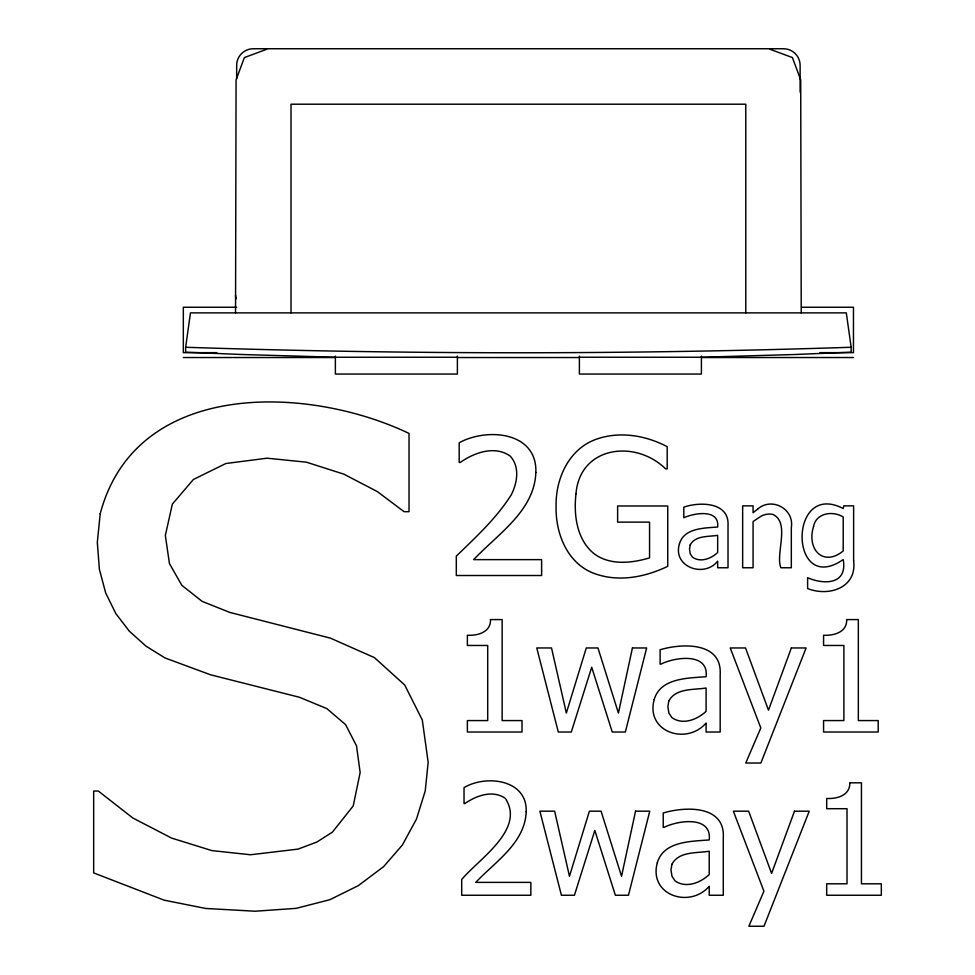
<?xml version="1.0" encoding="UTF-8"?>
<svg xmlns="http://www.w3.org/2000/svg" width="975" height="975" viewBox="0 0 975 975"><rect width="100%" height="100%" fill="white"/><g stroke="black" fill="none" stroke-linecap="round" stroke-linejoin="round"><path stroke-width="1.46" d="M457.385 357.24L335.376 357.24L241.093 354.473L185.64 352.182L185.64 347.258L190.466 312.878L846.312 312.878L851.151 347.258L851.151 352.182L795.685 354.473L701.403 357.24L579.394 357.24M266.699 49.274L244.372 57.574L236.072 79.901L235.548 312.878M236.657 307.247L183.324 307.247L183.324 352.658L216.828 352.658M801.608 307.247L853.466 307.247L853.466 352.658L819.951 352.658M185.64 347.258C407.379 354.595 629.411 354.595 851.151 347.258M183.324 357.533L335.619 357.533M457.47 357.533L579.308 357.533M701.159 357.533L853.466 357.533M770.079 49.274L792.407 57.574L800.707 79.901L801.231 312.878M800.122 92.162L800.122 65.386A16.636 16.636 0 0 0 783.486 48.75L253.293 48.75A16.636 16.636 0 0 0 236.657 65.386L236.657 78.829M745.777 312.878L745.777 104.203L291.013 104.203L291.013 312.878M701.403 356.094L701.403 374.059L579.394 374.059L579.394 356.094M457.385 356.094L457.385 374.059L335.376 374.059L335.376 356.094M236.218 298.63A8.799 8.799 0 0 1 235.548 295.267M853.625 560.735C857.147 587.779 828.945 596.98 807.617 588.559L807.617 577.688C824.058 584.939 847.763 584.671 843.204 559.565C789.043 597.005 787.727 479.798 843.204 508.511L843.814 505.854L853.625 505.854L853.625 560.735M575.981 493.85C573.605 515.044 576.652 539.797 594.384 553.958C610.326 565.585 631.727 563.197 649.557 557.871L649.557 522.137L617.626 522.137L617.626 505.988L667.741 505.988L667.741 566.317C645.292 577.066 619.052 582.367 594.982 573.739C567.474 564.098 555.372 533.508 556.091 506.269C555.494 479.237 568.401 449.865 594.982 439.713C618.638 430.792 645.231 435.118 667.193 446.672L667.193 468.865L665.608 468.865C635.505 439.225 579.832 445.904 575.981 493.85M100.218 513.715L97.305 542.393L99.413 569.424L105.727 593.08L115.842 613.592L129.346 631.215L146.018 646.157L165.007 657.954L210.576 674.797L299.398 697.259L326.808 708.569L345.625 724.657L356.521 745.875L360.153 772.541L353.218 805.935L332.414 832.138L316.899 842.034L298.07 849.103L250.526 854.758L211.807 850.59L171.612 838.086L132.807 817.988L98.304 791.03L93.673 791.03L93.673 872.918L164.178 900.169L205.664 908.456L255.145 911.223L296.303 908.334L329.94 899.669L358.3 885.641L383.602 866.653L402.383 845.02L416.459 819.098L425.246 790.871L428.171 762.304L422.309 720.037L404.735 685.035L374.437 657.625L330.44 638.15L229.722 612.398L202.069 601.331L181.837 585.317L169.455 563.599L165.336 535.458L172.356 504.124L193.403 479.481L225.847 463.515L267.04 458.189L306.418 462.187L343.968 474.203L377.325 491.583L404.064 511.68L409.025 511.68L409.025 433.424C307.442 384.906 135.854 379.092 100.218 513.715M654.188 699.55C645.34 731.725 686.327 745.765 706.095 723.06L706.095 732.018L720.172 732.018L720.172 674.517C722.219 641.635 681.952 643.171 660.112 649.764L660.112 664.133L660.94 664.133C674.761 657.138 708.922 652.129 706.095 676.699C687.997 678.21 660.489 677.82 654.188 699.55M679.429 543.855C672.372 566.78 703.987 578.37 717.661 561.173L717.661 567.767L728.02 567.767L728.02 525.415C729.446 501.954 699.733 501.552 683.792 507.183L683.792 517.774C694.102 512.996 719.672 508.56 717.661 527.024C704.328 528.133 684.06 527.853 679.429 543.855M657.308 862.777C648.448 894.953 689.447 908.993 709.215 886.287L709.215 895.245L723.279 895.245L723.279 837.744C725.327 804.862 685.059 806.398 663.232 812.992L663.232 827.361L664.06 827.361C677.881 820.365 712.043 815.356 709.215 839.926C691.117 841.437 663.609 841.047 657.308 862.777M813.577 526.403C806.398 549.205 823.193 567.292 843.204 550.972L843.204 516.994C832.93 510.547 816.16 512.813 813.577 526.403M535.86 472.485C534.349 511.144 497.664 534.081 473.667 559.638L541.612 559.638L541.612 575.506L456.312 575.506L456.312 556.103C475.971 537.091 496.409 518.237 511.168 494.983C517.311 483.076 520.126 466.732 510.144 456.056C494.739 445.148 474.228 452.619 460.212 462.455L459.188 462.455L459.188 442.784C486.744 427.525 537.322 431.45 535.86 472.485M526.195 811.712C524.964 843.058 495.227 861.668 475.763 882.375L530.851 882.375L530.851 895.245L461.699 895.245L461.699 879.511C478.493 859.194 525.744 829.445 505.342 798.391C492.85 789.555 476.214 795.6 464.856 803.583L464.027 803.583L464.027 787.629C486.038 774.443 527.451 779.378 526.195 811.712M690.178 544.952L689.496 549.144L690.251 553.812L692.494 557.188C700.537 562.892 711.165 558.626 717.661 552.533L717.661 535.348C708.398 536.896 695.37 535.251 690.178 544.952M668.789 701.037L667.863 706.729L668.887 713.066L671.933 717.649C682.853 725.388 697.283 719.599 706.095 711.323L706.095 687.997C693.53 690.105 675.833 687.862 668.789 701.037M671.909 864.264L670.983 869.956L671.994 876.293L675.041 880.876C685.961 888.615 700.403 882.826 709.215 874.551L709.215 851.224C696.65 853.332 678.953 851.09 671.909 864.264M632.422 647.961L618.418 713.054L597.955 647.961L586.292 647.961L566.341 713.054L551.521 647.961L536.774 647.961L558.297 732.018L571.313 732.018L591.703 667.217L612.251 732.018L625.341 732.018L646.644 647.961L632.422 647.961M635.542 811.188L621.538 876.281L601.075 811.188L589.4 811.188L569.461 876.281L554.641 811.188L539.882 811.188L561.405 895.245L574.433 895.245L594.823 830.444L615.371 895.245L628.461 895.245L649.764 811.188L635.542 811.188M490.486 619.588C490.998 632.263 477.555 635.846 467.378 635.237L467.378 645.474L487.707 645.474L487.707 720.574L467.378 720.574L467.378 732.018L522.015 732.018L522.015 720.574L502.149 720.574L502.149 619.588L490.486 619.588M846.678 619.588C847.19 632.263 833.747 635.846 823.57 635.237L823.57 645.474L843.887 645.474L843.887 720.574L823.57 720.574L823.57 732.018L878.207 732.018L878.207 720.574L858.341 720.574L858.341 619.588L846.678 619.588M849.786 782.815C850.297 795.49 836.855 799.073 826.69 798.464L826.69 808.702L847.007 808.702L847.007 883.801L826.69 883.801L826.69 895.245L881.327 895.245L881.327 883.801L861.449 883.801L861.449 782.815L849.786 782.815M791.359 647.961L768.483 710.19L745.534 647.961L730.251 647.961L760.805 727.947L745.753 763.023L760.878 763.023L806.106 647.961L791.359 647.961M794.479 811.188L771.603 873.417L748.642 811.188L733.371 811.188L763.925 891.187L748.873 926.25L763.998 926.25L809.226 811.188L794.479 811.188M757.709 509.06L753.078 512.728L753.078 505.854L742.658 505.854L742.658 567.767L753.078 567.767L753.078 521.54L761.146 516.141A17.769 17.769 0 0 1 772.675 514.337C790.64 522.356 775.137 554.227 780.902 567.767L791.322 567.767L791.322 527.585C794.479 508.938 771.749 496.665 757.709 509.06"/></g></svg>
